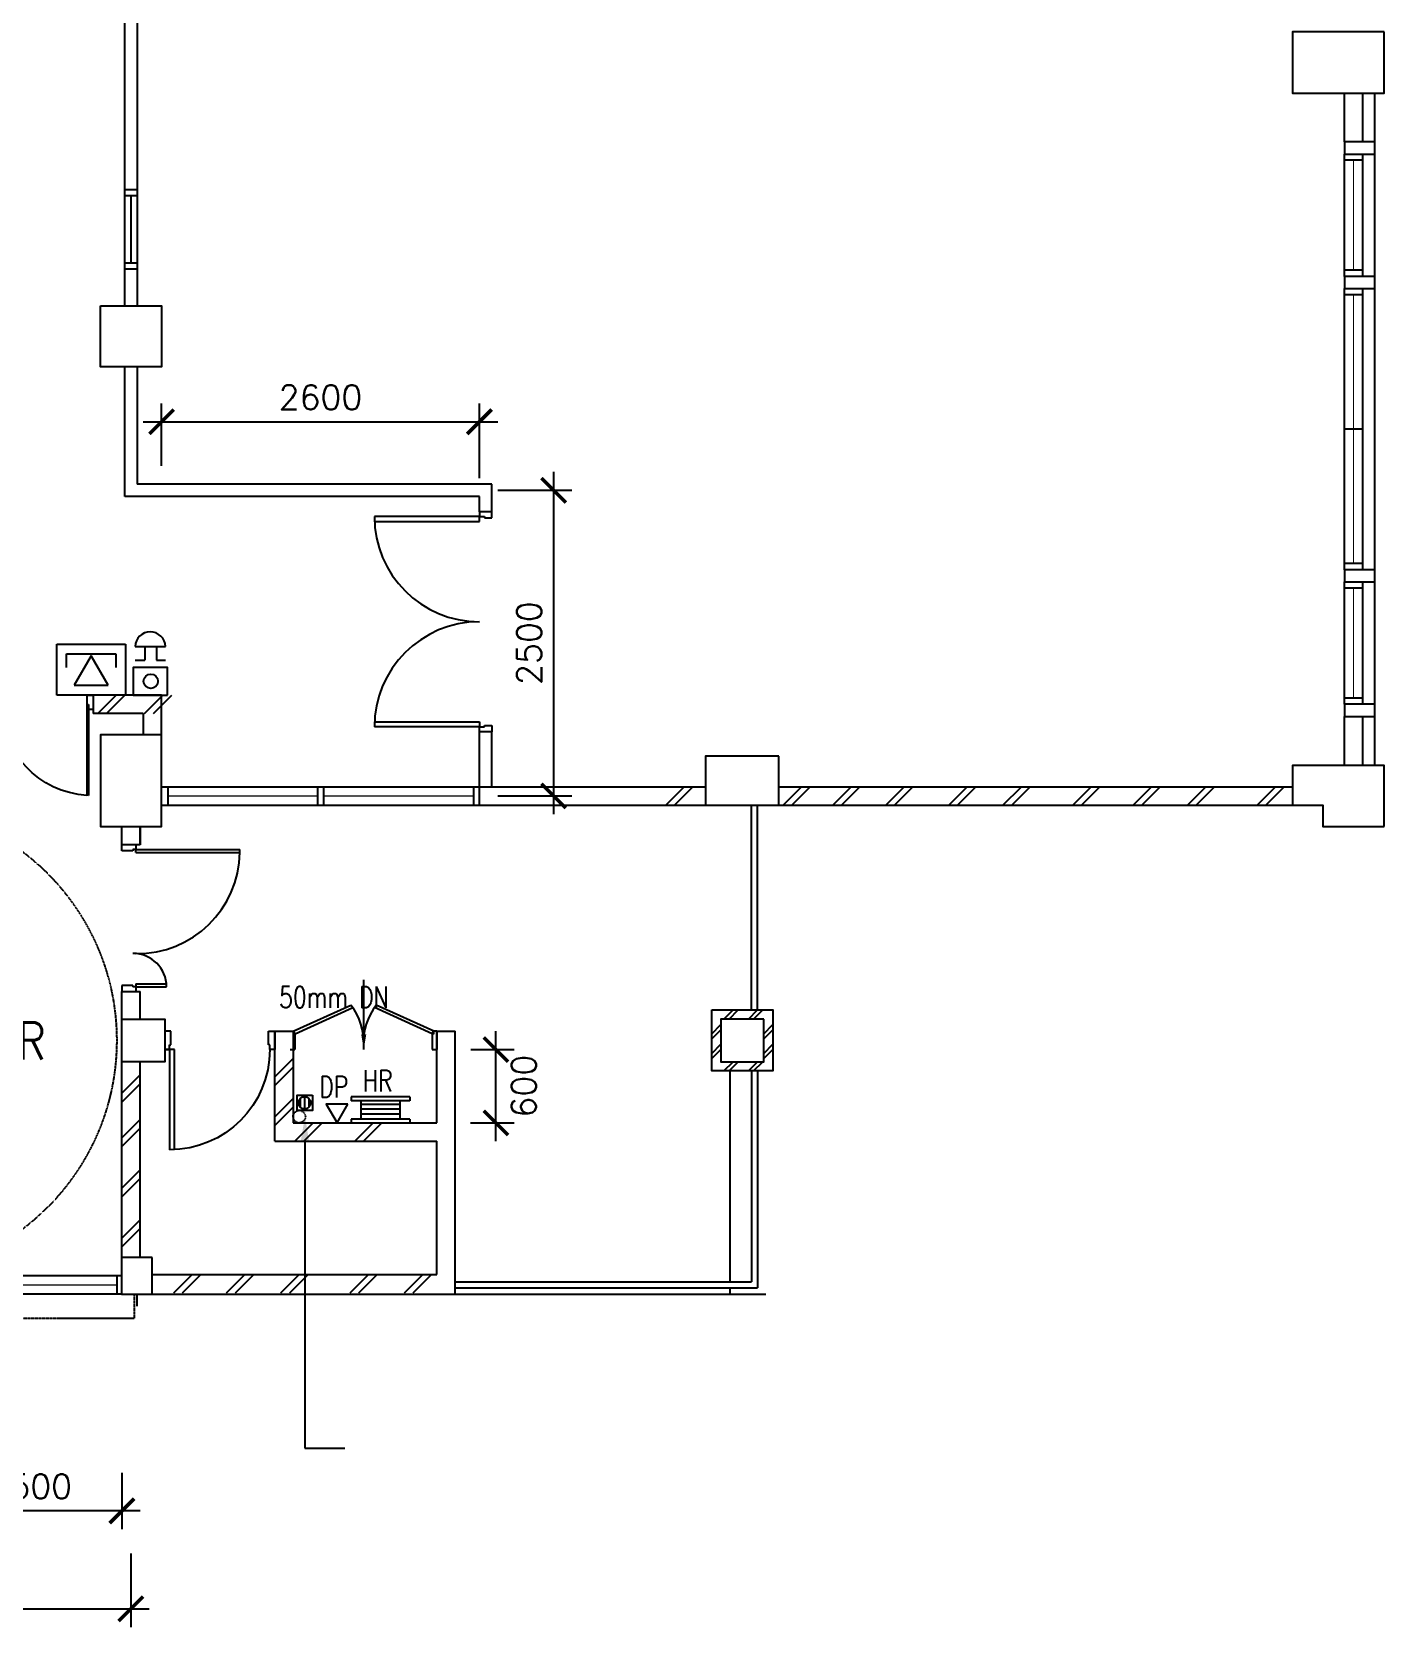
# Model space of a CAD drawing. Extents: x 2508799 to 2625178, y -845223 to -762524.
# Drawn here: x 2518238 to 2529299, y -845223 to -832174 of the extents above; entities that cross this region are included whole.
import ezdxf

# ---------------------------------------------------------------- set-up
doc = ezdxf.new("R2010")
doc.units = 0
doc.header["$LTSCALE"] = 10
doc.header["$MEASUREMENT"] = 0
doc.linetypes.add('DIVIDE', pattern=[1.25, 0.5, -0.25, 0, -0.25, 0, -0.25])
doc.linetypes.add('HIDDEN', pattern=[0.375, 0.25, -0.125])
doc.layers.get('0').update_dxf_attribs({"linetype": 'CONTINUOUS'})
doc.layers.get('DEFPOINTS').update_dxf_attribs({"linetype": 'CONTINUOUS'})
for name, color, linetype in [('-FF', 240, 'CONTINUOUS'), ('COL', 3, 'CONTINUOUS'), ('DIM', 7, 'CONTINUOUS'), ('DOOR', 5, 'CONTINUOUS'), ('DR', 7, 'CONTINUOUS'), ('extension', 1, 'CONTINUOUS'), ('FIT', 5, 'CONTINUOUS'), ('H', 1, 'CONTINUOUS'), ('hatch', 7, 'CONTINUOUS'), ('LINE', 7, 'CONTINUOUS'), ('partition', 7, 'CONTINUOUS'), ('PIPE', 5, 'DIVIDE'), ('rail', 1, 'CONTINUOUS'), ('stair', 7, 'CONTINUOUS'), ('T25', 7, 'CONTINUOUS'), ('T50', 4, 'CONTINUOUS'), ('TEX', 2, 'CONTINUOUS'), ('WALL', 2, 'CONTINUOUS'), ('WIN', 5, 'CONTINUOUS'), ('WP', 50, 'DIVIDE')]:
    doc.layers.add(name, color=color, linetype=linetype)
doc.styles.add('ROMANS', font='romans')
doc.styles.get("Standard").update_dxf_attribs({"font": 'ROMANS.SHX'})
doc.dimstyles.new('STANDARD$0', dxfattribs={"dimscale": 0, "dimtxt": 8, "dimasz": 6, "dimexe": 1, "dimexo": 1, "dimgap": 3, "dimtad": 1, "dimdec": 0, "dimlfac": -1, "dimrnd": 1, "dimzin": 0, "dimdsep": 46, "dimtxsty": 'Standard', "dimcen": 0, "dimclrd": 5, "dimclre": 250, "dimadec": 0, "dimazin": 0, "dimtfac": 1, "dimtdec": 4, "dimtofl": 0, "dimtmove": 0, "dimatfit": 3, "dimfxl": 1, "dimtolj": 1, "dimtzin": 0, "dimarcsym": 0})

# ---------------------------------------------------------------- blocks, each defined once
blk = doc.blocks.new('FG')
at = {"layer": 'LINE', "linetype": 'Continuous'}
for points in [[(0, 0), (50, 0), (50, 100), (0, 100)], [(600, 0), (650, 0), (650, 100), (600, 100)]]:
    blk.add_lwpolyline(points, close=True, dxfattribs=at)
at = {"layer": 'LINE', "color": 5, "linetype": 'Continuous'}
for points in [[(600, 100), (50, 100)], [(50, 0), (600, 0)]]:
    blk.add_lwpolyline(points, dxfattribs=at)
at = {"layer": 'LINE', "color": 1, "linetype": 'Continuous'}
blk.add_lwpolyline([(50, 50), (600, 50)], dxfattribs=at)
blk = doc.blocks.new('_ARCHTICK')
at = {"color": 0, "linetype": 'ByBlock', "const_width": 0.15}
blk.add_lwpolyline([(-0.5, -0.5), (0.5, 0.5)], dxfattribs=at)
blk = doc.blocks.new('*D56')
at = {"layer": 'DEFPOINTS', "color": 0, "transparency": 16777216}
for p in [(1632530, -869090), (1632371, -871015), (1632530, -871015)]:
    blk.add_point(p, dxfattribs=at)
at = {"layer": 'stair', "color": 7, "lineweight": -2, "transparency": 16777216}
for p, q in [((1632371, -868990), (1632371, -871115)), ((1632430, -869090), (1632271, -869090)), ((1632430, -871015), (1632271, -871015))]:
    blk.add_line(p, q, dxfattribs=at)
at = {"layer": 'stair', "color": 7, "lineweight": -2, "transparency": 16777216, "xscale": 200, "yscale": 200, "zscale": 200}
for p, rotation in [((1632371, -869090), 90), ((1632371, -871015), 270)]:
    blk.add_blockref('_ARCHTICK', p, dxfattribs=dict(at, rotation=rotation))
at = {"layer": 'stair', "color": 7, "transparency": 16777216, "insert": (1632171, -870052), "char_height": 200, "attachment_point": 5, "rotation": 90, "style": 'ROMANS'}
blk.add_mtext('\\A1;1925', dxfattribs=at)
blk = doc.blocks.new('*D57')
at = {"layer": 'DEFPOINTS', "color": 0, "transparency": 16777216}
for p in [(1632371, -871015), (1632530, -871015), (1632530, -872940)]:
    blk.add_point(p, dxfattribs=at)
at = {"layer": 'stair', "color": 7, "lineweight": -2, "transparency": 16777216}
for p, q in [((1632430, -871015), (1632271, -871015)), ((1632371, -873040), (1632371, -870915)), ((1632430, -872940), (1632271, -872940))]:
    blk.add_line(p, q, dxfattribs=at)
at = {"layer": 'stair', "color": 7, "lineweight": -2, "transparency": 16777216, "xscale": 200, "yscale": 200, "zscale": 200}
for p, rotation in [((1632371, -871015), 90), ((1632371, -872940), 270)]:
    blk.add_blockref('_ARCHTICK', p, dxfattribs=dict(at, rotation=rotation))
at = {"layer": 'stair', "color": 7, "transparency": 16777216, "insert": (1632171, -871977), "char_height": 200, "attachment_point": 5, "rotation": 90, "style": 'ROMANS'}
blk.add_mtext('\\A1;1925', dxfattribs=at)
blk = doc.blocks.new('*D58')
at = {"layer": 'DEFPOINTS', "color": 0, "linetype": 'Continuous', "transparency": 16777216}
for p in [(1638885, -874385), (1640385, -874385), (1638885, -874845)]:
    blk.add_point(p, dxfattribs=at)
at = {"layer": 'WIN', "color": 7, "linetype": 'Continuous', "lineweight": -2, "transparency": 16777216}
for p, q in [((1638885, -874535), (1638885, -874995)), ((1640385, -874535), (1640385, -874995)), ((1640535, -874845), (1638735, -874845))]:
    blk.add_line(p, q, dxfattribs=at)
at = {"layer": 'WIN', "color": 7, "linetype": 'Continuous', "lineweight": -2, "transparency": 16777216, "xscale": 200, "yscale": 200, "zscale": 200, "rotation": 180}
blk.add_blockref('_ARCHTICK', (1638885, -874845), dxfattribs=at)
at = {"layer": 'WIN', "color": 7, "linetype": 'Continuous', "lineweight": -2, "transparency": 16777216, "xscale": 200, "yscale": 200, "zscale": 200}
blk.add_blockref('_ARCHTICK', (1640385, -874845), dxfattribs=at)
at = {"layer": 'WIN', "color": 7, "linetype": 'Continuous', "transparency": 16777216, "insert": (1639635, -874645), "char_height": 200, "attachment_point": 5, "style": 'ROMANS'}
blk.add_mtext('\\A1;1500', dxfattribs=at)
blk = doc.blocks.new('*D59')
at = {"layer": 'DEFPOINTS', "color": 0, "linetype": 'Continuous', "transparency": 16777216}
for p in [(1633373, -874385), (1634873, -874385), (1634873, -874845)]:
    blk.add_point(p, dxfattribs=at)
at = {"layer": 'WIN', "color": 7, "linetype": 'Continuous', "lineweight": -2, "transparency": 16777216}
for p, q in [((1633373, -874535), (1633373, -874995)), ((1634873, -874535), (1634873, -874995)), ((1633223, -874845), (1635023, -874845))]:
    blk.add_line(p, q, dxfattribs=at)
at = {"layer": 'WIN', "color": 7, "linetype": 'Continuous', "lineweight": -2, "transparency": 16777216, "xscale": 200, "yscale": 200, "zscale": 200, "rotation": 180}
blk.add_blockref('_ARCHTICK', (1633373, -874845), dxfattribs=at)
at = {"layer": 'WIN', "color": 7, "linetype": 'Continuous', "lineweight": -2, "transparency": 16777216, "xscale": 200, "yscale": 200, "zscale": 200}
blk.add_blockref('_ARCHTICK', (1634873, -874845), dxfattribs=at)
at = {"layer": 'WIN', "color": 7, "linetype": 'Continuous', "transparency": 16777216, "insert": (1634123, -874645), "char_height": 200, "attachment_point": 5, "style": 'ROMANS'}
blk.add_mtext('\\A1;1500', dxfattribs=at)
blk = doc.blocks.new('*D60')
at = {"layer": 'DEFPOINTS', "color": 0, "linetype": 'Continuous', "transparency": 16777216}
for p in [(1633345, -871422), (1632896, -872922), (1633345, -872922)]:
    blk.add_point(p, dxfattribs=at)
at = {"layer": 'WIN', "color": 7, "linetype": 'Continuous', "lineweight": -2, "transparency": 16777216}
for p, q in [((1632896, -871272), (1632896, -873072)), ((1633195, -871422), (1632746, -871422)), ((1633195, -872922), (1632746, -872922))]:
    blk.add_line(p, q, dxfattribs=at)
at = {"layer": 'WIN', "color": 7, "linetype": 'Continuous', "lineweight": -2, "transparency": 16777216, "xscale": 200, "yscale": 200, "zscale": 200}
for p, rotation in [((1632896, -871422), 90), ((1632896, -872922), 270)]:
    blk.add_blockref('_ARCHTICK', p, dxfattribs=dict(at, rotation=rotation))
at = {"layer": 'WIN', "color": 7, "linetype": 'Continuous', "transparency": 16777216, "insert": (1632696, -872172), "char_height": 200, "attachment_point": 5, "rotation": 90, "style": 'ROMANS'}
blk.add_mtext('\\A1;1500', dxfattribs=at)
blk = doc.blocks.new('*D61')
at = {"layer": 'DEFPOINTS', "color": 0, "transparency": 16777216}
for p in [(1633258, -875044), (1640458, -875044), (1640458, -875646)]:
    blk.add_point(p, dxfattribs=at)
at = {"layer": 'DIM', "color": 7, "lineweight": -2, "transparency": 16777216}
for p, q in [((1633258, -875194), (1633258, -875796)), ((1640458, -875194), (1640458, -875796)), ((1633108, -875646), (1640608, -875646))]:
    blk.add_line(p, q, dxfattribs=at)
at = {"layer": 'DIM', "color": 7, "lineweight": -2, "transparency": 16777216, "xscale": 200, "yscale": 200, "zscale": 200, "rotation": 180}
blk.add_blockref('_ARCHTICK', (1633258, -875646), dxfattribs=at)
at = {"layer": 'DIM', "color": 7, "lineweight": -2, "transparency": 16777216, "xscale": 200, "yscale": 200, "zscale": 200}
blk.add_blockref('_ARCHTICK', (1640458, -875646), dxfattribs=at)
at = {"layer": 'DIM', "color": 7, "transparency": 16777216, "insert": (1636858, -875446), "char_height": 200, "attachment_point": 5, "style": 'ROMANS'}
blk.add_mtext('\\A1;7200', dxfattribs=at)
blk = doc.blocks.new('D1500-1')
at = {"layer": 'DR'}
for p, q in [((38, 77), (38, 821)), ((38, 821), (50, 820)), ((50, 0), (50, 820)), ((1462, 821), (1450, 820)), ((1450, 0), (1450, 820)), ((1462, 77), (1462, 821)), ((38, 115), (0, 115)), ((50, 0), (0, 0)), ((50, 77), (38, 77)), ((1450, 77), (1462, 77)), ((1462, 115), (1500, 115)), ((1450, 0), (1500, 0))]:
    blk.add_line(p, q, dxfattribs=at)
for centre, start, end in [((5, 77), 0.0238, 86.5289), ((1495, 77), 93.4711, 179.9762)]:
    blk.add_arc(centre, 745, start, end, dxfattribs=at)
blk = doc.blocks.new('D1200')
at = {"layer": 'DR', "color": 7}
for p, q in [((37, 115), (37, 965)), ((62, 115), (62, 965)), ((1138, 115), (1138, 364)), ((1163, 115), (1163, 365)), ((0, 115), (37, 115)), ((37, 115), (37, 90)), ((62, 115), (37, 115)), ((37, 90), (50, 90)), ((50, 90), (50, 0)), ((1138, 115), (1163, 115)), ((1150, 90), (1150, 0)), ((1150, 90), (1163, 90)), ((1163, 115), (1163, 90)), ((1163, 115), (1200, 115))]:
    blk.add_line(p, q, dxfattribs=at)
blk.add_arc((1163, 90), 275, 90, 180, dxfattribs=at)
at = {"layer": 'WIN', "color": 7}
for p, q in [((62, 965), (37, 965)), ((62, 965), (62, 965)), ((50, 0), (0, 0)), ((1150, 0), (1200, 0))]:
    blk.add_line(p, q, dxfattribs=at)
blk.add_arc((50, 125), 840, 359.3227, 89.147, dxfattribs=at)
blk = doc.blocks.new('D1800-A')
at = {"layer": 'DR'}
for p, q in [((0, 0), (100, 0)), ((0, -50), (0, 0)), ((100, 0), (100, -40)), ((60, -50), (0, -50)), ((100, -40), (60, -40)), ((60, -40), (60, -50)), ((100, -40), (960, -40)), ((100, -80), (100, -40)), ((959, -80), (100, -80)), ((60, -1750), (0, -1750)), ((0, -1750), (0, -1800)), ((0, -1800), (100, -1800)), ((60, -1760), (60, -1750)), ((100, -1760), (60, -1760)), ((959, -1720), (100, -1720)), ((100, -1720), (100, -1760)), ((100, -1760), (960, -1760)), ((100, -1800), (100, -1760))]:
    blk.add_line(p, q, dxfattribs=at)
for centre, start, end in [((100, -40), 270.0001, 0), ((100, -1760), 0, 90)]:
    blk.add_arc(centre, 860, start, end, dxfattribs=at)
blk = doc.blocks.new('100FT')
at = {"layer": 'PIPE', "linetype": 'Continuous'}
blk.add_circle((0, 0), 50, dxfattribs=at)
at = {"layer": 'WP', "linetype": 'Continuous'}
for p, q in [((-37, 34), (37, 34)), ((-50, -3), (50, -3)), ((-34, -37), (34, -37))]:
    blk.add_line(p, q, dxfattribs=at)
blk = doc.blocks.new('A$C7CE3714C')
at = {"layer": 'FIT'}
blk.add_lwpolyline([(0, 0), (126, 0), (126, 126), (0, 126)], close=True, dxfattribs=at)
at = {"layer": 'FIT', "xscale": -1}
blk.add_blockref('100FT', (63, 66), dxfattribs=at)
blk = doc.blocks.new('DR-900-B')
at = {"layer": 'DR'}
for p, q in [((0, 900), (-150, 900)), ((-150, 900), (-150, 860)), ((-150, 860), (-110, 860)), ((-110, 860), (-110, 850)), ((-110, 850), (0, 850)), ((0, 850), (0, 900)), ((-150, 40), (-970, 40)), ((-969, 80), (-150, 80)), ((-150, 80), (-150, 40)), ((-150, 40), (-110, 40)), ((-150, 0), (-150, 40)), ((0, 0), (-150, 0)), ((-110, 50), (0, 50)), ((-110, 40), (-110, 50)), ((0, 50), (0, 0))]:
    blk.add_line(p, q, dxfattribs=at)
blk.add_arc((-150, 40), 820, 90, 180, dxfattribs=at)
blk = doc.blocks.new('*D570')
at = {"layer": 'DEFPOINTS', "color": 0, "transparency": 16777216}
for p in [(2521899, -835924), (2521899, -838424), (2522506, -838424)]:
    blk.add_point(p, dxfattribs=at)
at = {"layer": 'WALL', "color": 7, "lineweight": -2, "transparency": 16777216}
for p, q in [((2522506, -835774), (2522506, -838574)), ((2522049, -835924), (2522656, -835924)), ((2522049, -838424), (2522656, -838424))]:
    blk.add_line(p, q, dxfattribs=at)
at = {"layer": 'WALL', "color": 7, "lineweight": -2, "transparency": 16777216, "xscale": 200, "yscale": 200, "zscale": 200}
for p, rotation in [((2522506, -835924), 90), ((2522506, -838424), 270)]:
    blk.add_blockref('_ARCHTICK', p, dxfattribs=dict(at, rotation=rotation))
at = {"layer": 'WALL', "color": 7, "transparency": 16777216, "insert": (2522306, -837174), "char_height": 200, "attachment_point": 5, "rotation": 90, "style": 'ROMANS'}
blk.add_mtext('\\A1;2500', dxfattribs=at)
blk = doc.blocks.new('*D572')
at = {"layer": 'DEFPOINTS', "color": 0, "transparency": 16777216}
for p in [(2521899, -835363), (2519299, -835874), (2521899, -835974)]:
    blk.add_point(p, dxfattribs=at)
at = {"layer": 'WALL', "color": 7, "lineweight": -2, "transparency": 16777216}
for p, q in [((2519299, -835724), (2519299, -835213)), ((2521899, -835824), (2521899, -835213)), ((2519149, -835363), (2522049, -835363))]:
    blk.add_line(p, q, dxfattribs=at)
at = {"layer": 'WALL', "color": 7, "lineweight": -2, "transparency": 16777216, "xscale": 200, "yscale": 200, "zscale": 200, "rotation": 180}
blk.add_blockref('_ARCHTICK', (2519299, -835363), dxfattribs=at)
at = {"layer": 'WALL', "color": 7, "lineweight": -2, "transparency": 16777216, "xscale": 200, "yscale": 200, "zscale": 200}
blk.add_blockref('_ARCHTICK', (2521899, -835363), dxfattribs=at)
at = {"layer": 'WALL', "color": 7, "transparency": 16777216, "insert": (2520599, -835163), "char_height": 200, "attachment_point": 5, "style": 'ROMANS'}
blk.add_mtext('\\A1;2600', dxfattribs=at)
blk = doc.blocks.new('*D571')
at = {"layer": 'DEFPOINTS', "color": 0, "transparency": 16777216}
for p in [(2521678, -840499), (2522034, -840499), (2521676, -841099)]:
    blk.add_point(p, dxfattribs=at)
at = {"layer": 'WALL', "color": 7, "lineweight": -2, "transparency": 16777216}
for p, q in [((2522034, -841249), (2522034, -840349)), ((2521828, -840499), (2522184, -840499)), ((2521826, -841099), (2522184, -841099))]:
    blk.add_line(p, q, dxfattribs=at)
at = {"layer": 'WALL', "color": 7, "lineweight": -2, "transparency": 16777216, "xscale": 200, "yscale": 200, "zscale": 200}
for p, rotation in [((2522034, -840499), 90), ((2522034, -841099), 270)]:
    blk.add_blockref('_ARCHTICK', p, dxfattribs=dict(at, rotation=rotation))
at = {"layer": 'WALL', "color": 7, "transparency": 16777216, "insert": (2522262, -840799), "char_height": 200, "attachment_point": 5, "rotation": 90, "style": 'ROMANS'}
blk.add_mtext('\\A1;600', dxfattribs=at)
blk = doc.blocks.new('AMSTR3-E')
at = {"layer": 'COL'}
for p, q in [((-7301.4, -250), (-7301.4, 75)), ((-7301.4, 75), (-6971.4, 75)), ((-6971.4, 75), (-6971.4, -75)), ((-6971.4, -75), (-7151.4, -75)), ((-7151.4, -75), (-7151.4, -250)), ((-7151.4, -250), (-7301.4, -250))]:
    blk.add_line(p, q, dxfattribs=at)
for points in [[(223.6, 500), (-276.4, 500), (-276.4, -250), (223.6, -250)], [(-4726.4, 325), (-5326.4, 325), (-5326.4, -75), (-4726.4, -75)], [(-101.4, -1825), (248.6, -1825), (248.6, -2175), (-101.4, -2175)], [(-7151.4, -1875), (-7301.4, -1875), (-7301.4, -2125), (-7151.4, -2125)], [(146.3, -3775), (-103.7, -3775), (-103.7, -4075), (146.3, -4075)], [(-4778.7, -3875), (-5278.7, -3875), (-5278.7, -4075), (-4778.7, -4075)]]:
    blk.add_lwpolyline(points, close=True, dxfattribs=at)
at = {"layer": 'extension', "linetype": 'HIDDEN'}
for p, q in [((-7495.6, -2325), (-7495.6, -4275)), ((-7495.6, -2325), (-7301.4, -2325)), ((-5551.4, -4075), (-5551.4, -4275)), ((-1701.4, -4075), (-1701.4, -4275)), ((-1.4, -4075), (-1.4, -4275)), ((-5551.4, -4275), (-7495.6, -4275)), ((-1.4, -4275), (-1701.4, -4275))]:
    blk.add_line(p, q, dxfattribs=at)
at = {"layer": 'H'}
for p, q in [((-7151.4, -453.7), (-7301.4, -603.7)), ((-7151.4, -524.4), (-7301.4, -674.4)), ((-7151.4, -924.4), (-7301.4, -1074.4)), ((-7151.4, -995.1), (-7301.4, -1145.1)), ((-7151.4, -1292.9), (-7301.4, -1442.9)), ((-7151.4, -1363.6), (-7301.4, -1513.6))]:
    blk.add_line(p, q, dxfattribs=at)
at = {"layer": 'hatch', "color": 1}
for p, q in [((-101.4, -2432.9), (48.6, -2282.9)), ((-101.4, -2504.5), (48.6, -2354.5)), ((-101.4, -2797.4), (48.6, -2647.4)), ((-101.4, -2869), (48.6, -2719)), ((-101.4, -3207.4), (48.6, -3057.4)), ((-101.4, -3279), (48.6, -3129)), ((-101.4, -3616.9), (48.6, -3466.9)), ((-101.4, -3688.5), (48.6, -3538.5)), ((-5347.7, -3925), (-5497.7, -4075)), ((-5276, -3925), (-5426, -4075)), ((-4443.5, -3925), (-4593.5, -4075)), ((-4371.9, -3925), (-4521.9, -4075)), ((-4009.5, -3925), (-4159.5, -4075)), ((-3937.9, -3925), (-4087.9, -4075)), ((-3580.2, -3925), (-3730.2, -4075)), ((-3508.6, -3925), (-3658.6, -4075)), ((-3088.4, -3925), (-3238.4, -4075)), ((-3016.8, -3925), (-3166.8, -4075)), ((-2655.5, -3925), (-2805.5, -4075)), ((-2583.9, -3925), (-2733.9, -4075)), ((-2221.5, -3925), (-2371.5, -4075)), ((-2149.9, -3925), (-2299.9, -4075)), ((-1871.9, -3925), (-2021.9, -4075)), ((-1800.3, -3925), (-1950.3, -4075))]:
    blk.add_line(p, q, dxfattribs=at)
at = {"layer": 'stair', "color": 193}
for p, q in [((-5286.4, -75), (-5286.4, -175)), ((-5236.4, -75), (-5236.4, -125)), ((-2016.4, -125), (-5236.4, -125)), ((-4274.7, -125), (-4274.7, -75)), ((-4224.7, -125), (-4224.7, -75)), ((-3288.1, -125), (-3288.1, -75)), ((-3238.1, -125), (-3238.1, -75)), ((-2016.4, -75), (-2016.4, -125)), ((-1966.4, -75), (-1966.4, -175)), ((-1966.4, -175), (-5286.4, -175)), ((-5286.4, -1900), (-1966.4, -1900)), ((-5286.4, -2100), (-5286.4, -1900)), ((-5236.4, -1950), (-2016.4, -1950)), ((-5236.4, -2050), (-5236.4, -1950)), ((-2016.4, -2050), (-2016.4, -1950)), ((-1966.4, -2100), (-1966.4, -1900)), ((-5236.4, -2050), (-3337.1, -2050)), ((-3362.1, -2050), (-3364.2, -2050)), ((-3236.6, -2050), (-2016.4, -2050)), ((-5286.4, -2100), (-3369.1, -2100)), ((-5286.4, -2100), (-3369.1, -2100)), ((-3268.5, -2100), (-1966.4, -2100)), ((-4405.3, -3825), (-4728.7, -3825)), ((-4405.3, -3825), (-4728.7, -3825)), ((-4728.7, -3925), (-4728.7, -3825)), ((-4433.9, -3875), (-4678.7, -3875)), ((-4678.7, -3925), (-4678.7, -3875)), ((-2016.4, -3875), (-4333.3, -3875)), ((-1966.4, -3825), (-4304.7, -3825)), ((-4274.7, -3875), (-4274.7, -3925)), ((-4224.7, -3875), (-4224.7, -3925)), ((-2016.4, -3925), (-2016.4, -3875)), ((-1966.4, -3925), (-1966.4, -3825))]:
    blk.add_line(p, q, dxfattribs=at)
at = {"layer": 'stair'}
for p, q in [((-5186.4, -125), (-5186.4, -75)), ((-4926.4, -125), (-4926.4, -75)), ((-4666.4, -125), (-4666.4, -75)), ((-4406.4, -125), (-4406.4, -75)), ((-4146.4, -125), (-4146.4, -75)), ((-3886.4, -125), (-3886.4, -75)), ((-3626.4, -125), (-3626.4, -75)), ((-3366.4, -125), (-3366.4, -75)), ((-3106.4, -125), (-3106.4, -75)), ((-2846.4, -125), (-2846.4, -75)), ((-2586.4, -125), (-2586.4, -75)), ((-2326.4, -125), (-2326.4, -75)), ((-2016.4, -125), (-2016.4, -75)), ((-5186.4, -1900), (-5186.4, -175)), ((-4926.4, -1900), (-4926.4, -175)), ((-4666.4, -1900), (-4666.4, -175)), ((-4406.4, -1900), (-4406.4, -175)), ((-4146.4, -1900), (-4146.4, -175)), ((-3886.4, -1900), (-3886.4, -175)), ((-3626.4, -1900), (-3626.4, -175)), ((-3366.4, -1900), (-3366.4, -175)), ((-3106.4, -1900), (-3106.4, -175)), ((-2846.4, -1900), (-2846.4, -175)), ((-2586.4, -1900), (-2586.4, -175)), ((-2326.4, -1900), (-2326.4, -175)), ((-6274, -2996.6), (-6274, -1012.5)), ((-2326.4, -1012.5), (-6274, -1012.5)), ((-5186.4, -2000), (-5186.4, -1950)), ((-4926.4, -2000), (-4926.4, -1950)), ((-4666.4, -2000), (-4666.4, -1950)), ((-4406.4, -2000), (-4406.4, -1950)), ((-4146.4, -2000), (-4146.4, -1950)), ((-3886.4, -2000), (-3886.4, -1950)), ((-3626.4, -2000), (-3626.4, -1950)), ((-3366.4, -2050), (-3366.4, -1950)), ((-3106.4, -2000), (-3106.4, -1950)), ((-3106.4, -2000), (-3106.4, -1950)), ((-2846.4, -2000), (-2846.4, -1950)), ((-2846.4, -2000), (-2846.4, -1950)), ((-2586.4, -2000), (-2586.4, -1950)), ((-2326.4, -2000), (-2326.4, -1950)), ((-5186.4, -2000), (-3387.1, -2000)), ((-5186.4, -2000), (-2066.4, -2000)), ((-4926.4, -2050), (-4926.4, -2000)), ((-4926.4, -2050), (-4926.4, -2000)), ((-4666.4, -2050), (-4666.4, -2000)), ((-4666.4, -2050), (-4666.4, -2000)), ((-4406.4, -2050), (-4406.4, -2000)), ((-4406.4, -2050), (-4406.4, -2000)), ((-4146.4, -2050), (-4146.4, -2000)), ((-4146.4, -2050), (-4146.4, -2000)), ((-3886.4, -2050), (-3886.4, -2000)), ((-3886.4, -2050), (-3886.4, -2000)), ((-3626.4, -2050), (-3626.4, -2000)), ((-3626.4, -2050), (-3626.4, -2004.4)), ((-3106.4, -2050), (-3106.4, -2000)), ((-2846.4, -2050), (-2846.4, -2000)), ((-2586.4, -2050), (-2586.4, -2000)), ((-2326.4, -2050), (-2326.4, -2000)), ((-2066.4, -2050), (-2066.4, -2000)), ((-4926.4, -3875), (-4926.4, -2100)), ((-4666.4, -3825), (-4666.4, -2100)), ((-4406.4, -3825), (-4406.4, -2100)), ((-4146.4, -3372.2), (-4146.4, -2100)), ((-3886.4, -2945), (-3886.4, -2100)), ((-3626.4, -2502.7), (-3626.4, -2100)), ((-3106.4, -3825), (-3106.4, -2100)), ((-2846.4, -3825), (-2846.4, -2100)), ((-2586.4, -3825), (-2586.4, -2100)), ((-2326.4, -3825), (-2326.4, -2100)), ((-2066.4, -3825), (-2066.4, -2100)), ((-3366.4, -3825), (-3366.4, -2253.6)), ((-3626.4, -3825), (-3626.4, -2661.1)), ((-4146.4, -2996.6), (-6274, -2996.6)), ((-3626.4, -2996.6), (-2066.4, -2996.6)), ((-3886.4, -3825), (-3886.4, -3007.1)), ((-4146.4, -3825), (-4146.4, -3548)), ((-4666.4, -3925), (-4666.4, -3875)), ((-4146.4, -3925), (-4146.4, -3875)), ((-3886.4, -3925), (-3886.4, -3875)), ((-3626.4, -3925), (-3626.4, -3875)), ((-3366.4, -3925), (-3366.4, -3875)), ((-3106.4, -3925), (-3106.4, -3875)), ((-2846.4, -3925), (-2846.4, -3875)), ((-2586.4, -3925), (-2586.4, -3875)), ((-2326.4, -3925), (-2326.4, -3875)), ((-2066.4, -3925), (-2066.4, -3875))]:
    blk.add_line(p, q, dxfattribs=at)
at = {"layer": 'stair', "color": 5, "linetype": 'HIDDEN'}
for p, q in [((-8120, -2000), (-5061.4, -2000)), ((-3268.5, -2100), (-1966.4, -2100)), ((-5613.4, -3925), (-8123.9, -3925))]:
    blk.add_line(p, q, dxfattribs=at)
at = {"layer": 'stair'}
for points in [[(-4462.4, -3925), (-3973.5, -3069.7), (-4045.8, -3028.5), (-3772.3, -2885.3), (-3844.5, -2844), (-3302.4, -1995.7)], [(-4361.9, -3925), (-3880.7, -3083.1), (-3952.9, -3041.9), (-3679.4, -2898.7), (-3751.6, -2857.4), (-3201.9, -1995.7)]]:
    blk.add_lwpolyline(points, dxfattribs=at)
at = {"layer": 'stair', "color": 4, "linetype": 'Continuous'}
for points in [[(-4281.2, -3333.7), (-4146.4, -2996.6), (-4281.2, -2659.5)], [(-3491.7, -3333.7), (-3626.4, -2996.6), (-3491.7, -2659.5)]]:
    blk.add_lwpolyline(points, dxfattribs=at)
at = {"layer": 'stair', "color": 2, "linetype": 'Continuous'}
for centre in [(-2326.4, -1012.5), (-2066.4, -2996.6)]:
    blk.add_circle(centre, 62.5, dxfattribs=at)
at = {"layer": 'stair', "color": 1, "linetype": 'HIDDEN'}
for centre, start, end in [((-5186.4, -2000), 90, 267.25134), ((-2066.4, -2000), 270, 90)]:
    blk.add_arc(centre, 1925, start, end, dxfattribs=at)
at = {"layer": 'WALL'}
for p, q in [((-7301.4, -1875), (-7301.4, -250)), ((-7151.4, -1875), (-7151.4, -250)), ((-101.4, -400), (-101.4, -250)), ((-101.4, -400), (-101.4, -250)), ((48.6, -250), (48.6, -400)), ((48.6, -400), (48.6, -250)), ((48.6, -250), (48.6, -400)), ((48.6, -400), (48.6, -250)), ((48.6, -400), (-101.4, -400)), ((48.6, -400), (-101.4, -400)), ((-101.4, -1600), (48.6, -1600)), ((-101.4, -1825), (-101.4, -1600)), ((48.6, -1750), (48.6, -1600)), ((48.6, -1825), (48.6, -1750)), ((-7301.4, -2425), (-7301.4, -2125)), ((-7151.4, -2425), (-7151.4, -2125)), ((-101.4, -3775), (-101.4, -2175)), ((48.6, -3775), (48.6, -2175)), ((-7151.4, -2425), (-7301.4, -2425)), ((-5613.4, -3925), (-5613.4, -4075)), ((-5278.7, -3925), (-5613.4, -3925)), ((-1601.4, -3925), (-4778.7, -3925)), ((-1601.4, -3925), (-1601.4, -4075)), ((-5278.7, -4075), (-5613.4, -4075)), ((-1601.4, -4075), (-4778.7, -4075))]:
    blk.add_line(p, q, dxfattribs=at)
at = {"layer": 'WALL', "color": 252, "linetype": 'Continuous'}
blk.add_line((21.3, -4075), (21.3, -4175), dxfattribs=at)
at = {"layer": 'WIN'}
for p, q in [((-7301.4, -4075), (-7301.4, -2425)), ((-7151.4, -2463), (-7301.4, -2463)), ((-7151.4, -3925), (-7151.4, -2425)), ((-7301.4, -3887), (-7151.4, -3887)), ((-7301.4, -3925), (-5613.4, -3925)), ((-7151.4, -4075), (-7151.4, -3925)), ((-7113.4, -4075), (-7113.4, -3925)), ((-5651.4, -4075), (-5651.4, -3925)), ((-101.4, -3925), (-1601.4, -3925)), ((-1563.4, -4075), (-1563.4, -3925)), ((-139.4, -4075), (-139.4, -3925)), ((-7301.4, -4075), (-5613.4, -4075)), ((-101.4, -4075), (-1601.4, -4075))]:
    blk.add_line(p, q, dxfattribs=at)
at = {"layer": 'WIN', "const_width": 10, "flags": 128}
for points in [[(-7226.4, -3887), (-7226.4, -2463)], [(-7113.4, -4000), (-5651.4, -4000)], [(-139.4, -4000), (-1563.4, -4000)]]:
    blk.add_lwpolyline(points, dxfattribs=at)
at = {"layer": 'stair', "color": 7, "linetype": 'Continuous', "style": 'ROMANS', "width": 0.7}
for s, p in [('12', (-5415.8, -1776.6)), ('11', (-5134.8, -1776.6)), ('11', (-5134.8, -1776.6)), ('10', (-4876.8, -1776.6)), ('10', (-4876.8, -1776.6)), ('9', (-4532.8, -1778.5)), ('9', (-4532.8, -1778.5)), ('8', (-4271.4, -1778.5)), ('8', (-4271.4, -1778.5)), ('7', (-4021.9, -1768)), ('7', (-4021.9, -1768)), ('6', (-3763.3, -1773.3)), ('6', (-3763.3, -1773.3)), ('5', (-3501.9, -1773.3)), ('5', (-3501.9, -1773.3)), ('4', (-3240.5, -1773.3)), ('4', (-3240.5, -1773.3)), ('3', (-2981.9, -1778.5)), ('3', (-2981.9, -1778.5)), ('2', (-2732.4, -1778.5)), ('2', (-2732.4, -1778.5)), ('1', (-2462.8, -1778)), ('1', (-2462.8, -1778)), ('13', (-4921.7, -2354.2)), ('14', (-4662.9, -2354.2)), ('15', (-4403.7, -2354.2)), ('16', (-4136.2, -2354.2)), ('17', (-3863.6, -2354.2)), ('18', (-3581, -2354.2)), ('19', (-3345, -2354.2)), ('20', (-3056.7, -2352.7)), ('21', (-2806.9, -2354.2)), ('22', (-2536.7, -2352.7)), ('23', (-2287.7, -2354.2)), ('24', (-2027.7, -2354.2))]:
    blk.add_text(s, height=150, dxfattribs=at).set_placement(p)
at = {"layer": 'T50', "color": 2, "style": 'ROMANS', "width": 0.85}
for s, p in [('STAIR', (-1630.8, -2154.8)), ('3', (-1215.8, -2552.8))]:
    blk.add_text(s, height=300, dxfattribs=at).set_placement(p)
at = {"layer": 'DIM'}
dim = blk.add_linear_dim(base=(-28.2, -6649.3), p1=(-7228.2, -6047.7), p2=(-28.2, -6047.7), dimstyle='STANDARD$0', override={"dimscale": 100, "dimtxt": 2, "dimasz": 2, "dimexe": 1.5, "dimexo": 1.5, "dimgap": 1, "dimtxsty": 'ROMANS', "dimblk": 'ARCHTICK', "dimdle": 1.5, "dimclrd": 7, "dimclre": 7, "dimclrt": 7, "dimtdec": 0, "dimtmove": 2}, dxfattribs=at)
dim.commit()
dim.dimension.update_dxf_attribs({"geometry": '*D61', "text_midpoint": (-3628.2, -6449.3), "insert": (-1640486.6, 868996.5)})
at = {"layer": 'stair'}
for p1, distance, picture, middle in [((-7956.9, -93.1), -158.9, '*D56', (-8315.8, -1055.6)), ((-7956.9, -3943.1), 158.9, '*D57', (-8315.8, -2980.6))]:
    dim = blk.add_aligned_dim(p1=p1, p2=(-7956.9, -2018.1), distance=distance, dimstyle='STANDARD$0', override={"dimscale": 100, "dimtxt": 2, "dimasz": 2, "dimgap": 1, "dimtxsty": 'ROMANS', "dimblk": 'ARCHTICK', "dimdle": 1, "dimclrd": 7, "dimclre": 7, "dimclrt": 7, "dimtdec": 0, "dimtmove": 2}, dxfattribs=at)
    dim.commit()
    dim.dimension.update_dxf_attribs({"geometry": picture, "text_midpoint": middle, "insert": (-1640486.6, 868996.5)})
at = {"layer": 'WIN', "linetype": 'Continuous'}
dim = blk.add_aligned_dim(p1=(-7141.6, -2425), p2=(-7141.6, -3925), distance=-448.8, dimstyle='STANDARD$0', override={"dimscale": 100, "dimtxt": 2, "dimasz": 2, "dimexe": 1.5, "dimexo": 1.5, "dimgap": 1, "dimtxsty": 'ROMANS', "dimblk": 'ARCHTICK', "dimdle": 1.5, "dimclrd": 7, "dimclre": 7, "dimclrt": 7, "dimtdec": 0, "dimtmove": 2}, dxfattribs=at)
dim.commit()
dim.dimension.update_dxf_attribs({"geometry": '*D60', "text_midpoint": (-7790.4, -3175), "insert": (-1640486.6, 868996.5)})
dim = blk.add_linear_dim(base=(-5613.4, -5848.3), p1=(-7113.4, -5388.8), p2=(-5613.4, -5388.8), angle=180, dimstyle='STANDARD$0', override={"dimscale": 100, "dimtxt": 2, "dimasz": 2, "dimexe": 1.5, "dimexo": 1.5, "dimgap": 1, "dimtxsty": 'ROMANS', "dimblk": 'ARCHTICK', "dimdle": 1.5, "dimclrd": 7, "dimclre": 7, "dimclrt": 7, "dimtdec": 0, "dimtmove": 2}, dxfattribs=at)
dim.commit()
dim.dimension.update_dxf_attribs({"geometry": '*D59', "text_midpoint": (-6363.4, -5648.3), "insert": (-1640486.6, 868996.5)})
dim = blk.add_linear_dim(base=(-1601.4, -5848.3), p1=(-101.4, -5388.8), p2=(-1601.4, -5388.8), dimstyle='STANDARD$0', override={"dimscale": 100, "dimtxt": 2, "dimasz": 2, "dimexe": 1.5, "dimexo": 1.5, "dimgap": 1, "dimtxsty": 'ROMANS', "dimblk": 'ARCHTICK', "dimdle": 1.5, "dimclrd": 7, "dimclre": 7, "dimclrt": 7, "dimtdec": 0, "dimtmove": 2}, dxfattribs=at)
dim.commit()
dim.dimension.update_dxf_attribs({"geometry": '*D58', "text_midpoint": (-851.4, -5648.3), "insert": (-1640486.6, 868996.5)})

msp = doc.modelspace()

# ---------------------------------------------------------------- linework, layer by layer
at = {"layer": '-FF', "color": 0, "ltscale": 10}
for p, q in [((2518443.2, -837181.6), (2519003.2, -837181.6)), ((2518443.2, -837599.1), (2518443.2, -837181.6)), ((2519003.2, -837181.6), (2519003.2, -837599.1)), ((2518520.4, -837374.2), (2518520.4, -837261.4)), ((2518520.4, -837261.4), (2518924.1, -837261.4)), ((2518722.2, -837277.5), (2518582.6, -837519.3)), ((2518861.9, -837519.3), (2518722.2, -837277.5)), ((2518924.1, -837261.4), (2518924.1, -837374.2)), ((2518968.8, -837599.1), (2518443.2, -837599.1)), ((2518582.6, -837519.3), (2518861.9, -837519.3))]:
    msp.add_line(p, q, dxfattribs=at)
at = {"layer": '-FF', "color": 0}
for p, q in [((2519081.8, -837202.5), (2519331.2, -837202.5)), ((2519161.2, -837202.5), (2519161.2, -837314.2)), ((2519256.9, -837202.5), (2519256.9, -837314.2)), ((2519084, -837314.2), (2519161.2, -837314.2)), ((2519256.9, -837314.2), (2519331, -837314.2))]:
    msp.add_line(p, q, dxfattribs=at)
msp.add_lwpolyline([(2519346.4, -837599.1), (2519346.4, -837374.2), (2519066.5, -837374.2), (2519066.5, -837599.1)], close=True, dxfattribs=at)
msp.add_circle((2519210.8, -837486.1), 58.7, dxfattribs=at)
msp.add_arc((2519206.5, -837206.6), 124.8, 1.85513, 178.14487, dxfattribs=at)
at = {"color": 0}
for p, q in [((2529224.5, -838174.1), (2529224.5, -832674.1)), ((2523949.5, -842399.1), (2523949.5, -840674.1)), ((2523949.5, -842499.1), (2523949.5, -842449.1))]:
    msp.add_line(p, q, dxfattribs=at)
at = {"layer": 'COL', "color": 0}
for points in [[(2529299.5, -832174.1), (2528549.5, -832174.1), (2528549.5, -832674.1), (2529299.5, -832674.1)], [(2518799.5, -834414.1), (2519299.5, -834414.1), (2519299.5, -834914.1), (2518799.5, -834914.1)], [(2524349.5, -838099.1), (2523749.5, -838099.1), (2523749.5, -838499.1), (2524349.5, -838499.1)], [(2529299.5, -838674.1), (2529299.5, -838174.1), (2528549.5, -838174.1), (2528549.5, -838499.1), (2528799.5, -838499.1), (2528799.5, -838674.1)], [(2523799.5, -840174.1), (2524299.5, -840174.1), (2524299.5, -840674.1), (2523799.5, -840674.1)], [(2524224.5, -840249.1), (2523874.5, -840249.1), (2523874.5, -840599.1), (2524224.5, -840599.1)]]:
    msp.add_lwpolyline(points, close=True, dxfattribs=at)
at = {"layer": 'DIM', "color": 0}
for p, q in [((2520849, -840886.8), (2520849, -840918.8)), ((2521329, -840886.8), (2521329, -840918.8)), ((2520929, -840918.8), (2520929, -841067.1)), ((2521249, -840918.8), (2521249, -841067.1)), ((2520849, -841067.1), (2520849, -841099.1)), ((2521329, -841067.1), (2521329, -841099.1))]:
    msp.add_line(p, q, dxfattribs=at)
at = {"layer": 'DOOR', "color": 0}
for p, q in [((2520376.7, -840349.1), (2520847.7, -840135.8)), ((2520390.5, -840369.9), (2520862.6, -840155.9)), ((2521512.9, -840369.9), (2521040.8, -840155.9)), ((2521526.7, -840349.1), (2521055.7, -840135.8)), ((2520390.5, -840369.9), (2520376.7, -840349.1)), ((2520376.7, -840374.1), (2520389.7, -840374.1)), ((2520389.7, -840374.1), (2520389.7, -840499.1)), ((2521510.6, -840369.9), (2521524.5, -840349.1)), ((2521524.5, -840374.1), (2521511.5, -840374.1)), ((2521511.5, -840374.1), (2521511.5, -840499.1)), ((2521524.5, -840349.1), (2521524.5, -840374.1)), ((2521549.5, -840349.1), (2521524.5, -840349.1)), ((2520351.7, -840499.1), (2520389.7, -840499.1)), ((2521511.5, -840499.1), (2521549.5, -840499.1))]:
    msp.add_line(p, q, dxfattribs=at)
for centre, start, end in [((2520454.3, -840442.8), 357.5509, 37.96545), ((2521449.1, -840442.8), 142.03455, 182.4491)]:
    msp.add_arc(centre, 499, start, end, dxfattribs=at)
at = {"layer": 'hatch', "color": 0}
for p, q in [((2518776.3, -837749.1), (2518926.3, -837599.1)), ((2518847.9, -837749.1), (2518997.9, -837599.1)), ((2519160.3, -837749.1), (2519310.3, -837599.1)), ((2519231.9, -837749.1), (2519381.9, -837599.1)), ((2523424.3, -838499.1), (2523574.3, -838349.1)), ((2523496, -838499.1), (2523646, -838349.1)), ((2524383.3, -838499.1), (2524533.3, -838349.1)), ((2524455, -838499.1), (2524605, -838349.1)), ((2524790.1, -838499.1), (2524940.1, -838349.1)), ((2524861.7, -838499.1), (2525011.7, -838349.1)), ((2525223, -838499.1), (2525373, -838349.1)), ((2525294.6, -838499.1), (2525444.6, -838349.1)), ((2525738.2, -838499.1), (2525888.2, -838349.1)), ((2525809.8, -838499.1), (2525959.8, -838349.1)), ((2526182, -838499.1), (2526332, -838349.1)), ((2526253.7, -838499.1), (2526403.7, -838349.1)), ((2526752.8, -838499.1), (2526902.8, -838349.1)), ((2526824.5, -838499.1), (2526974.5, -838349.1)), ((2527246.2, -838499.1), (2527396.2, -838349.1)), ((2527317.8, -838499.1), (2527467.8, -838349.1)), ((2527690, -838499.1), (2527840, -838349.1)), ((2527761.7, -838499.1), (2527911.7, -838349.1)), ((2528260.8, -838499.1), (2528410.8, -838349.1)), ((2528332.5, -838499.1), (2528482.5, -838349.1)), ((2523898.8, -840249.1), (2523973.8, -840174.1)), ((2523941.5, -840249.1), (2524016.5, -840174.1)), ((2524098.8, -840249.1), (2524173.8, -840174.1)), ((2524141.5, -840249.1), (2524216.5, -840174.1)), ((2523799.5, -840369.3), (2523874.5, -840294.3)), ((2523799.5, -840412), (2523874.5, -840337)), ((2524224.5, -840369.3), (2524299.5, -840294.3)), ((2524224.5, -840412), (2524299.5, -840337)), ((2523799.5, -840530.3), (2523874.5, -840455.3)), ((2523799.5, -840573), (2523874.5, -840498)), ((2524224.5, -840530.3), (2524299.5, -840455.3)), ((2524224.5, -840573), (2524299.5, -840498)), ((2520369.4, -840576.2), (2520219.4, -840726.2)), ((2523898.8, -840674.1), (2523973.8, -840599.1)), ((2523941.5, -840674.1), (2524016.5, -840599.1)), ((2524098.8, -840674.1), (2524173.8, -840599.1)), ((2524141.5, -840674.1), (2524216.5, -840599.1)), ((2520369.4, -840647.8), (2520219.4, -840797.8)), ((2520374.5, -840899.7), (2520224.5, -841049.7)), ((2520374.5, -840971.4), (2520224.5, -841121.4)), ((2520540.1, -841099.1), (2520390.1, -841249.1)), ((2520611.7, -841099.1), (2520461.7, -841249.1)), ((2521029.1, -841099.1), (2520879.1, -841249.1)), ((2521100.7, -841099.1), (2520950.7, -841249.1)), ((2519398.3, -842489.1), (2519548.3, -842339.1)), ((2519469.9, -842489.1), (2519619.9, -842339.1)), ((2519831.3, -842489.1), (2519981.3, -842339.1)), ((2519831.3, -842489.1), (2519981.3, -842339.1)), ((2519902.9, -842489.1), (2520052.9, -842339.1)), ((2519902.9, -842489.1), (2520052.9, -842339.1)), ((2520275.1, -842489.1), (2520425.1, -842339.1)), ((2520275.1, -842489.1), (2520425.1, -842339.1)), ((2520346.8, -842489.1), (2520496.8, -842339.1)), ((2520346.8, -842489.1), (2520496.8, -842339.1)), ((2520841.1, -842489.1), (2520991.1, -842339.1)), ((2520841.1, -842489.1), (2520991.1, -842339.1)), ((2520912.8, -842489.1), (2521062.8, -842339.1)), ((2520912.8, -842489.1), (2521062.8, -842339.1)), ((2521285, -842489.1), (2521435, -842339.1)), ((2521285, -842489.1), (2521435, -842339.1)), ((2521356.6, -842489.1), (2521506.6, -842339.1)), ((2521356.6, -842489.1), (2521506.6, -842339.1))]:
    msp.add_line(p, q, dxfattribs=at)
msp.add_solid([(2520932, -840374.1), (2520973.6, -840374.1), (2520952.8, -840499.1)], dxfattribs=at)
at = {"layer": 'partition', "color": 0}
for p, q in [((2520952.8, -840499.1), (2520952.8, -839928.6)), ((2521624.5, -842499.1), (2524242.5, -842499.1))]:
    msp.add_line(p, q, dxfattribs=at)
at = {"layer": 'rail', "color": 0}
for p, q in [((2524124.5, -840174.1), (2524124.5, -838499.1)), ((2524174.5, -840174.1), (2524174.5, -838499.1)), ((2524124.5, -840674.1), (2524124.5, -842399.1)), ((2524174.5, -840674.1), (2524174.5, -842449.1)), ((2521699.5, -842399.1), (2524124.5, -842399.1)), ((2521699.5, -842449.1), (2524174.5, -842449.1))]:
    msp.add_line(p, q, dxfattribs=at)
at = {"layer": 'stair', "color": 0}
for p, q in [((2518999.5, -833514.1), (2518999.5, -829849.1)), ((2519099.5, -829849.1), (2519099.5, -833514.1)), ((2518999.5, -834414.1), (2518999.5, -834064.1)), ((2519099.5, -834064.1), (2519099.5, -834414.1)), ((2518999.5, -835974.1), (2518999.5, -834914.1)), ((2519099.5, -834914.1), (2519099.5, -835874.1)), ((2521999.5, -835874.1), (2519099.5, -835874.1)), ((2521999.5, -836099.1), (2521999.5, -835874.1)), ((2521899.5, -835974.1), (2518999.5, -835974.1)), ((2521899.5, -836099.1), (2521899.5, -835974.1)), ((2521899.5, -838349.1), (2521899.5, -837899.1)), ((2521999.5, -838349.1), (2521999.5, -837899.1)), ((2521551.7, -840349.1), (2521551.7, -840499.1))]:
    msp.add_line(p, q, dxfattribs=at)
at = {"layer": 'WALL', "color": 0}
for p, q in [((2528974.5, -833074.1), (2528974.5, -832674.1)), ((2529124.5, -833074.1), (2529124.5, -832674.1)), ((2519299.5, -837599.1), (2518738.2, -837599.1)), ((2518738.2, -837599.1), (2518738.2, -837749.1)), ((2519299.5, -837924.1), (2519299.5, -837599.1)), ((2519149.5, -837749.1), (2518738.2, -837749.1)), ((2519149.5, -837749.1), (2519149.5, -837924.1)), ((2528974.5, -838174.1), (2528974.5, -837774.1)), ((2529124.5, -838174.1), (2529124.5, -837774.1)), ((2521899.5, -838349.1), (2523749.5, -838349.1)), ((2521899.5, -838499.1), (2521899.5, -838349.1)), ((2524349.5, -838349.1), (2528549.5, -838349.1)), ((2521899.5, -838499.1), (2523799.5, -838499.1)), ((2524299.5, -838499.1), (2528549.5, -838499.1)), ((2520224.5, -841249.1), (2520224.5, -840349.1)), ((2520224.5, -840349.1), (2520374.5, -840349.1)), ((2520374.5, -840349.1), (2520374.5, -841099.1)), ((2521549.5, -841099.1), (2521549.5, -840349.1)), ((2521549.5, -840349.1), (2521699.5, -840349.1)), ((2521699.5, -842499.1), (2521699.5, -840349.1)), ((2519357.6, -840499.1), (2519324.5, -840499.1)), ((2521329, -840886.8), (2520849, -840886.8)), ((2521329, -840918.8), (2520849, -840918.8)), ((2521249, -840947.1), (2520929, -840947.1)), ((2521249, -840987.1), (2520929, -840987.1)), ((2521249, -841027.1), (2520929, -841027.1)), ((2520374.5, -841099.1), (2521549.5, -841099.1)), ((2521329, -841067.1), (2520849, -841067.1)), ((2520224.5, -841249.1), (2521549.5, -841249.1)), ((2520471.7, -841245.3), (2520471.7, -843759.3)), ((2521549.5, -842339.1), (2521549.5, -841249.1)), ((2519222.2, -842339.1), (2521549.5, -842339.1)), ((2519224.5, -842339.1), (2521549.5, -842339.1)), ((2519195.8, -842499.1), (2521699.5, -842499.1)), ((2520471.7, -843759.3), (2520797.7, -843759.3))]:
    msp.add_line(p, q, dxfattribs=at)
for points in [[(2529224.5, -833074.1), (2528974.5, -833074.1), (2528974.5, -833174.1), (2529224.5, -833174.1)], [(2529224.5, -834174.1), (2528974.5, -834174.1), (2528974.5, -834274.1), (2529224.5, -834274.1)], [(2529224.5, -836574.1), (2528974.5, -836574.1), (2528974.5, -836674.1), (2529224.5, -836674.1)], [(2529224.5, -837674.1), (2528974.5, -837674.1), (2528974.5, -837774.1), (2529224.5, -837774.1)], [(2520823, -840946.3), (2520646.6, -840946.3), (2520734.8, -841099.1)]]:
    msp.add_lwpolyline(points, close=True, dxfattribs=at)
msp.add_solid([(2520438.3, -841245.3), (2520505, -841245.3), (2520471.7, -841045.3)], dxfattribs=at)
at = {"layer": 'WIN', "color": 0}
for p, q in [((2528974.5, -834174.1), (2528974.5, -833174.1)), ((2529124.5, -834174.1), (2529124.5, -833174.1)), ((2529124.5, -833224.1), (2528974.5, -833224.1)), ((2529124.5, -834124.1), (2528974.5, -834124.1)), ((2528974.5, -836574.1), (2528974.5, -834274.1)), ((2529124.5, -834324.1), (2528974.5, -834324.1)), ((2529124.5, -836574.1), (2529124.5, -834274.1)), ((2529124.5, -835424.1), (2528974.5, -835424.1)), ((2529124.5, -836524.1), (2528974.5, -836524.1)), ((2528974.5, -837674.1), (2528974.5, -836674.1)), ((2529124.5, -837674.1), (2529124.5, -836674.1)), ((2529124.5, -836724.1), (2528974.5, -836724.1)), ((2529124.5, -837624.1), (2528974.5, -837624.1)), ((2519299.5, -838349.1), (2521899.5, -838349.1)), ((2519349.5, -838349.1), (2519349.5, -838499.1)), ((2520574.5, -838349.1), (2520574.5, -838499.1)), ((2520624.5, -838349.1), (2520624.5, -838499.1)), ((2521849.5, -838349.1), (2521849.5, -838499.1)), ((2519299.5, -838499.1), (2521899.5, -838499.1))]:
    msp.add_line(p, q, dxfattribs=at)
at = {"layer": 'WIN', "color": 0, "const_width": 10, "flags": 128}
for points in [[(2529049.5, -834124.1), (2529049.5, -833224.1)], [(2529049.5, -836524.1), (2529049.5, -834324.1)], [(2529049.5, -836724.1), (2529049.5, -837624.1)], [(2519349.5, -838424.1), (2520574.5, -838424.1)], [(2520624.5, -838424.1), (2521849.5, -838424.1)]]:
    msp.add_lwpolyline(points, dxfattribs=at)
at = {"layer": 'WP', "color": 0}
msp.add_circle((2520425, -841047.9), 50, dxfattribs=at)

# ---------------------------------------------------------------- block references
at = {"layer": 'DIM', "color": 0}
msp.add_blockref('AMSTR3-E', (2519075.9, -838424.1), dxfattribs=at)
at = {"layer": 'DR', "color": 0, "xscale": -1, "rotation": 180}
msp.add_blockref('D1500-1', (2517238.2, -837599.1), dxfattribs=at)
at = {"layer": 'DR', "color": 0, "rotation": 270}
msp.add_blockref('D1200', (2518974.5, -838824.1), dxfattribs=at)
at = {"layer": 'LINE', "color": 0, "xscale": -1, "rotation": 270}
msp.add_blockref('FG', (2518999.5, -834114.1), dxfattribs=at)
at = {"layer": 'stair', "color": 0, "rotation": 180}
msp.add_blockref('D1800-A', (2521999.5, -837899.1), dxfattribs=at)
at = {"layer": 'T25', "color": 0, "xscale": -1, "rotation": 90}
msp.add_blockref('A$C7CE3714C', (2520534.7, -840872.8), dxfattribs=at)
at = {"layer": 'WALL', "color": 0, "xscale": -1, "rotation": 270}
msp.add_blockref('DR-900-B', (2519324.5, -840349.1), dxfattribs=at)

# ---------------------------------------------------------------- texts
at = {"layer": 'TEX', "color": 0, "ltscale": 0.5, "style": 'ROMANS', "width": 0.75}
for s, p in [('50mm DN', (2520261.3, -840157.2)), ('DP', (2520589, -840890.4)), ('HR', (2520945.7, -840842.2))]:
    msp.add_text(s, height=175, dxfattribs=at).set_placement(p)

# ---------------------------------------------------------------- dimensions: what is measured, and where the dimension line sits
at = {"layer": 'WALL', "color": 0}
dim = msp.add_linear_dim(base=(2521899.5, -835362.6), p1=(2519299.5, -835874.1), p2=(2521899.5, -835974.1), dimstyle='STANDARD$0', override={"dimscale": 100, "dimtxt": 2, "dimasz": 2, "dimexe": 1.5, "dimexo": 1.5, "dimgap": 1, "dimtxsty": 'ROMANS', "dimblk": 'ARCHTICK', "dimdle": 1.5, "dimclrd": 7, "dimclre": 7, "dimclrt": 7, "dimtdec": 0, "dimtmove": 2}, dxfattribs=at)
dim.commit()
dim.dimension.update_dxf_attribs({"geometry": '*D572', "text_midpoint": (2520599.5, -835162.6)})
dim = msp.add_linear_dim(base=(2522505.7, -838424.1), p1=(2521899.5, -835924.1), p2=(2521899.5, -838424.1), angle=90, dimstyle='STANDARD$0', override={"dimscale": 100, "dimtxt": 2, "dimasz": 2, "dimexe": 1.5, "dimexo": 1.5, "dimgap": 1, "dimtxsty": 'ROMANS', "dimblk": 'ARCHTICK', "dimdle": 1.5, "dimclrd": 7, "dimclre": 7, "dimclrt": 7, "dimtdec": 0, "dimtmove": 2}, dxfattribs=at)
dim.commit()
dim.dimension.update_dxf_attribs({"geometry": '*D570', "text_midpoint": (2522305.7, -837174.1)})
dim = msp.add_linear_dim(base=(2522034.2, -840499.1), p1=(2521676.1, -841099.1), p2=(2521678.3, -840499.1), angle=90, dimstyle='STANDARD$0', override={"dimscale": 100, "dimtxt": 2, "dimasz": 2, "dimexe": 1.5, "dimexo": 1.5, "dimgap": 1, "dimtxsty": 'ROMANS', "dimblk": 'ARCHTICK', "dimdle": 1.5, "dimclrd": 7, "dimclre": 7, "dimclrt": 7, "dimtdec": 0, "dimtmove": 2}, dxfattribs=at)
dim.commit()
dim.dimension.update_dxf_attribs({"geometry": '*D571', "text_midpoint": (2522262.1, -840799.1), "dimtype": 160})

doc.saveas('drawing.dxf')
